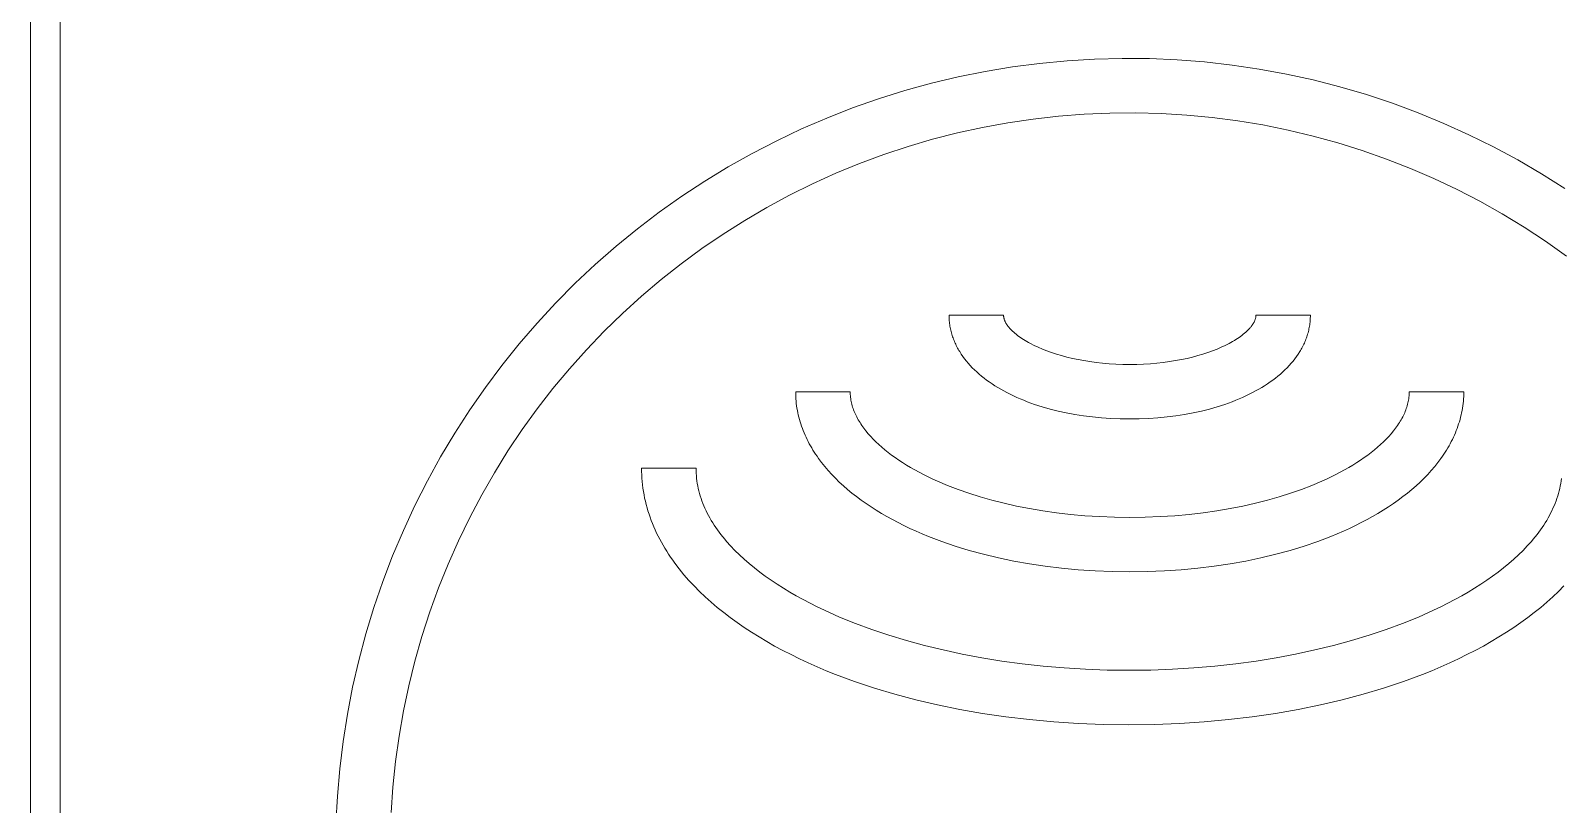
# Model space of a CAD drawing. Header units: inches. Extents: x -10 to 196, y -2 to 124.
# Drawn here: x 108.181 to 110.232, y 57.99 to 59.028 of the extents above; entities that cross this region are included whole.
import ezdxf

# ---------------------------------------------------------------- set-up
doc = ezdxf.new("R2010")
doc.units = ezdxf.units.IN
doc.layers.add('ZANO_R', color=7, linetype='Continuous', lineweight=0)

msp = doc.modelspace()

# ---------------------------------------------------------------- linework, layer by layer
at = {"layer": 'ZANO_R'}
for p, q in [((108.18091, 60.22867), (108.18091, 55.50405)), ((108.22029, 60.22867), (108.22029, 55.50405)), ((109.45971, 58.97312), (109.49611, 58.97918)), ((109.49611, 58.97918), (109.53269, 58.98397)), ((109.53269, 58.98397), (109.56943, 58.98749)), ((109.56943, 58.98749), (109.60626, 58.98973)), ((109.60626, 58.98973), (109.64315, 58.99069)), ((109.64315, 58.99069), (109.68004, 58.99037)), ((109.68004, 58.99037), (109.71691, 58.98877)), ((109.71691, 58.98877), (109.7537, 58.98589)), ((109.7537, 58.98589), (109.79036, 58.98174)), ((109.79036, 58.98174), (109.82686, 58.97632)), ((109.38765, 58.95723), (109.42354, 58.9658)), ((109.42354, 58.9658), (109.45971, 58.97312)), ((109.82686, 58.97632), (109.86315, 58.96963)), ((109.86315, 58.96963), (109.89919, 58.96169)), ((109.89919, 58.96169), (109.93493, 58.9525)), ((109.31686, 58.93638), (109.35207, 58.94742)), ((109.35207, 58.94742), (109.38765, 58.95723)), ((109.93493, 58.9525), (109.97032, 58.94208)), ((109.97032, 58.94208), (110.00534, 58.93044)), ((109.2477, 58.91068), (109.28206, 58.92413)), ((109.28206, 58.92413), (109.31686, 58.93638)), ((109.62668, 58.9174), (109.59234, 58.91591)), ((109.66104, 58.91769), (109.62668, 58.9174)), ((109.6954, 58.9168), (109.66104, 58.91769)), ((109.7297, 58.91471), (109.6954, 58.9168)), ((110.00534, 58.93044), (110.03993, 58.91758)), ((110.03993, 58.91758), (110.07405, 58.90354)), ((109.21383, 58.89604), (109.2477, 58.91068)), ((109.45614, 58.89808), (109.42258, 58.89069)), ((109.48994, 58.90431), (109.45614, 58.89808)), ((109.52393, 58.90936), (109.48994, 58.90431)), ((109.55808, 58.91323), (109.52393, 58.90936)), ((109.59234, 58.91591), (109.55808, 58.91323)), ((109.76391, 58.91143), (109.7297, 58.91471)), ((109.79798, 58.90697), (109.76391, 58.91143)), ((109.83188, 58.90133), (109.79798, 58.90697)), ((109.86557, 58.89451), (109.83188, 58.90133)), ((110.07405, 58.90354), (110.10766, 58.88831)), ((109.14771, 58.86328), (109.18048, 58.88023)), ((109.18048, 58.88023), (109.21383, 58.89604)), ((109.3893, 58.88213), (109.35633, 58.87242)), ((109.42258, 58.89069), (109.3893, 58.88213)), ((109.899, 58.88653), (109.86557, 58.89451)), ((109.93213, 58.8774), (109.899, 58.88653)), ((109.96492, 58.86712), (109.93213, 58.8774)), ((110.10766, 58.88831), (110.14073, 58.87194)), ((109.11554, 58.8452), (109.14771, 58.86328)), ((109.32372, 58.86158), (109.29151, 58.84961)), ((109.35633, 58.87242), (109.32372, 58.86158)), ((109.99733, 58.8557), (109.96492, 58.86712)), ((110.02933, 58.84317), (109.99733, 58.8557)), ((110.14073, 58.87194), (110.17321, 58.85442)), ((109.08402, 58.82601), (109.11554, 58.8452)), ((109.25973, 58.83653), (109.22842, 58.82235)), ((109.29151, 58.84961), (109.25973, 58.83653)), ((110.06088, 58.82954), (110.02933, 58.84317)), ((110.17321, 58.85442), (110.20506, 58.83579)), ((110.20506, 58.83579), (110.23624, 58.81606)), ((109.05318, 58.80575), (109.08402, 58.82601)), ((109.22842, 58.82235), (109.19763, 58.8071)), ((110.09194, 58.81482), (110.06088, 58.82954)), ((110.12246, 58.79903), (110.09194, 58.81482)), ((109.02307, 58.78442), (109.05318, 58.80575)), ((109.19763, 58.8071), (109.16738, 58.79078)), ((110.15242, 58.78219), (110.12246, 58.79903)), ((108.99371, 58.76206), (109.02307, 58.78442)), ((109.13772, 58.77343), (109.10867, 58.75506)), ((109.16738, 58.79078), (109.13772, 58.77343)), ((110.18177, 58.76432), (110.15242, 58.78219)), ((108.96515, 58.7387), (108.99371, 58.76206)), ((109.10867, 58.75506), (109.08029, 58.73569)), ((110.21049, 58.74545), (110.18177, 58.76432)), ((108.93742, 58.71436), (108.96515, 58.7387)), ((109.08029, 58.73569), (109.05259, 58.71534)), ((110.23854, 58.72559), (110.21049, 58.74545)), ((108.91055, 58.68907), (108.93742, 58.71436)), ((109.05259, 58.71534), (109.02561, 58.69405)), ((109.02561, 58.69405), (108.99939, 58.67183)), ((108.88457, 58.66286), (108.91055, 58.68907)), ((108.99939, 58.67183), (108.97396, 58.64872)), ((108.85952, 58.63577), (108.88457, 58.66286)), ((108.83542, 58.60782), (108.85952, 58.63577)), ((108.97396, 58.64872), (108.94934, 58.62474)), ((109.41136, 58.64435), (109.41134, 58.64621)), ((109.41134, 58.64621), (109.48434, 58.64621)), ((109.41142, 58.64251), (109.41136, 58.64435)), ((109.41151, 58.64067), (109.41142, 58.64251)), ((109.41164, 58.63883), (109.41151, 58.64067)), ((109.41181, 58.63701), (109.41164, 58.63883)), ((109.41202, 58.63519), (109.41181, 58.63701)), ((109.41226, 58.63338), (109.41202, 58.63519)), ((109.41254, 58.63158), (109.41226, 58.63338)), ((109.41286, 58.62979), (109.41254, 58.63158)), ((109.41321, 58.62801), (109.41286, 58.62979)), ((109.48434, 58.64621), (109.48434, 58.6459)), ((109.48434, 58.6459), (109.48435, 58.64559)), ((109.48435, 58.64559), (109.48437, 58.64528)), ((109.48437, 58.64528), (109.48439, 58.64496)), ((109.48439, 58.64496), (109.48442, 58.64465)), ((109.48442, 58.64465), (109.48445, 58.64434)), ((109.48445, 58.64434), (109.48449, 58.64402)), ((109.48449, 58.64402), (109.48454, 58.6437)), ((109.48454, 58.6437), (109.48459, 58.64339)), ((109.48459, 58.64339), (109.48465, 58.64307)), ((109.48465, 58.64307), (109.48478, 58.64243)), ((109.48478, 58.64243), (109.48494, 58.64178)), ((109.48494, 58.64178), (109.48512, 58.64113)), ((109.48512, 58.64113), (109.48533, 58.64048)), ((109.48533, 58.64048), (109.48556, 58.63983)), ((109.48556, 58.63983), (109.48581, 58.63917)), ((109.48581, 58.63917), (109.48609, 58.6385)), ((109.48609, 58.6385), (109.48639, 58.63784)), ((109.48639, 58.63784), (109.48672, 58.63717)), ((109.48672, 58.63717), (109.48706, 58.6365)), ((109.48706, 58.6365), (109.48743, 58.63582)), ((109.48743, 58.63582), (109.48783, 58.63515)), ((109.48783, 58.63515), (109.48825, 58.63447)), ((109.48825, 58.63447), (109.48869, 58.63379)), ((109.48869, 58.63379), (109.48915, 58.63311)), ((109.48915, 58.63311), (109.48964, 58.63242)), ((109.48964, 58.63242), (109.49015, 58.63173)), ((109.49015, 58.63173), (109.49068, 58.63105)), ((109.49068, 58.63105), (109.49123, 58.63036)), ((109.49123, 58.63036), (109.49181, 58.62966)), ((109.49181, 58.62966), (109.49241, 58.62897)), ((109.8143, 58.62897), (109.8149, 58.62966)), ((109.8149, 58.62966), (109.81548, 58.63036)), ((109.81548, 58.63036), (109.81603, 58.63105)), ((109.81603, 58.63105), (109.81656, 58.63173)), ((109.81656, 58.63173), (109.81707, 58.63242)), ((109.81707, 58.63242), (109.81756, 58.63311)), ((109.81756, 58.63311), (109.81802, 58.63379)), ((109.81802, 58.63379), (109.81846, 58.63447)), ((109.81846, 58.63447), (109.81888, 58.63515)), ((109.81888, 58.63515), (109.81927, 58.63582)), ((109.81927, 58.63582), (109.81964, 58.6365)), ((109.81964, 58.6365), (109.81999, 58.63717)), ((109.81999, 58.63717), (109.82031, 58.63784)), ((109.82031, 58.63784), (109.82062, 58.6385)), ((109.82062, 58.6385), (109.82089, 58.63917)), ((109.82089, 58.63917), (109.82115, 58.63983)), ((109.82115, 58.63983), (109.82138, 58.64048)), ((109.82138, 58.64048), (109.82158, 58.64113)), ((109.82158, 58.64113), (109.82177, 58.64178)), ((109.82177, 58.64178), (109.82192, 58.64243)), ((109.82192, 58.64243), (109.82206, 58.64307)), ((109.82206, 58.64307), (109.82212, 58.64339)), ((109.82212, 58.64339), (109.82217, 58.6437)), ((109.82217, 58.6437), (109.82222, 58.64402)), ((109.82222, 58.64402), (109.82226, 58.64434)), ((109.82226, 58.64434), (109.82229, 58.64465)), ((109.82229, 58.64465), (109.82232, 58.64496)), ((109.82232, 58.64496), (109.82234, 58.64528)), ((109.82234, 58.64528), (109.82235, 58.64559)), ((109.82235, 58.64559), (109.82236, 58.6459)), ((109.82236, 58.6459), (109.82237, 58.64621)), ((109.82237, 58.64621), (109.89536, 58.64621)), ((109.89385, 58.62979), (109.89349, 58.62801)), ((109.89416, 58.63158), (109.89385, 58.62979)), ((109.89444, 58.63338), (109.89416, 58.63158)), ((109.89469, 58.63519), (109.89444, 58.63338)), ((109.89489, 58.63701), (109.89469, 58.63519)), ((109.89506, 58.63883), (109.89489, 58.63701)), ((109.89519, 58.64067), (109.89506, 58.63883)), ((109.89529, 58.64251), (109.89519, 58.64067)), ((109.89535, 58.64435), (109.89529, 58.64251)), ((109.89536, 58.64621), (109.89535, 58.64435)), ((108.94934, 58.62474), (108.92557, 58.59992)), ((109.4136, 58.62623), (109.41321, 58.62801)), ((109.41403, 58.62446), (109.4136, 58.62623)), ((109.41449, 58.6227), (109.41403, 58.62446)), ((109.41498, 58.62095), (109.41449, 58.6227)), ((109.41551, 58.61921), (109.41498, 58.62095)), ((109.41608, 58.61748), (109.41551, 58.61921)), ((109.41668, 58.61575), (109.41608, 58.61748)), ((109.41732, 58.61404), (109.41668, 58.61575)), ((109.41799, 58.61233), (109.41732, 58.61404)), ((109.41869, 58.61064), (109.41799, 58.61233)), ((109.41943, 58.60895), (109.41869, 58.61064)), ((109.49241, 58.62897), (109.49367, 58.62759)), ((109.49367, 58.62759), (109.49502, 58.6262)), ((109.49502, 58.6262), (109.49646, 58.62481)), ((109.49646, 58.62481), (109.49799, 58.62341)), ((109.49799, 58.62341), (109.4996, 58.62202)), ((109.4996, 58.62202), (109.50129, 58.62064)), ((109.50129, 58.62064), (109.50307, 58.61925)), ((109.50307, 58.61925), (109.50494, 58.61787)), ((109.50494, 58.61787), (109.50689, 58.6165)), ((109.50689, 58.6165), (109.50892, 58.61513)), ((109.50892, 58.61513), (109.51103, 58.61377)), ((109.51103, 58.61377), (109.51322, 58.61242)), ((109.51322, 58.61242), (109.51549, 58.61109)), ((109.51549, 58.61109), (109.51784, 58.60976)), ((109.51784, 58.60976), (109.52027, 58.60845)), ((109.78644, 58.60845), (109.78887, 58.60976)), ((109.78887, 58.60976), (109.79122, 58.61109)), ((109.79122, 58.61109), (109.79349, 58.61242)), ((109.79349, 58.61242), (109.79568, 58.61377)), ((109.79568, 58.61377), (109.79779, 58.61513)), ((109.79779, 58.61513), (109.79982, 58.6165)), ((109.79982, 58.6165), (109.80177, 58.61787)), ((109.80177, 58.61787), (109.80363, 58.61925)), ((109.80363, 58.61925), (109.80541, 58.62064)), ((109.80541, 58.62064), (109.80711, 58.62202)), ((109.80711, 58.62202), (109.80872, 58.62341)), ((109.80872, 58.62341), (109.81025, 58.62481)), ((109.81025, 58.62481), (109.81168, 58.6262)), ((109.81168, 58.6262), (109.81304, 58.62759)), ((109.81304, 58.62759), (109.8143, 58.62897)), ((109.88801, 58.61064), (109.88727, 58.60895)), ((109.88872, 58.61233), (109.88801, 58.61064)), ((109.88939, 58.61404), (109.88872, 58.61233)), ((109.89002, 58.61575), (109.88939, 58.61404)), ((109.89062, 58.61748), (109.89002, 58.61575)), ((109.89119, 58.61921), (109.89062, 58.61748)), ((109.89172, 58.62095), (109.89119, 58.61921)), ((109.89222, 58.6227), (109.89172, 58.62095)), ((109.89268, 58.62446), (109.89222, 58.6227)), ((109.8931, 58.62623), (109.89268, 58.62446)), ((109.89349, 58.62801), (109.8931, 58.62623)), ((108.81231, 58.57906), (108.83542, 58.60782)), ((108.92557, 58.59992), (108.90268, 58.57429)), ((109.42021, 58.60727), (109.41943, 58.60895)), ((109.42101, 58.6056), (109.42021, 58.60727)), ((109.42185, 58.60395), (109.42101, 58.6056)), ((109.42272, 58.6023), (109.42185, 58.60395)), ((109.42363, 58.60066), (109.42272, 58.6023)), ((109.42457, 58.59903), (109.42363, 58.60066)), ((109.42554, 58.59742), (109.42457, 58.59903)), ((109.42758, 58.59421), (109.42554, 58.59742)), ((109.42975, 58.59105), (109.42758, 58.59421)), ((109.43205, 58.58793), (109.42975, 58.59105)), ((109.52027, 58.60845), (109.52535, 58.60586)), ((109.52535, 58.60586), (109.53074, 58.60335)), ((109.53074, 58.60335), (109.53643, 58.60091)), ((109.53643, 58.60091), (109.54241, 58.59856)), ((109.54241, 58.59856), (109.54868, 58.5963)), ((109.54868, 58.5963), (109.55522, 58.59416)), ((109.55522, 58.59416), (109.56204, 58.59212)), ((109.56204, 58.59212), (109.56913, 58.59022)), ((109.56913, 58.59022), (109.57648, 58.58844)), ((109.73022, 58.58844), (109.73757, 58.59022)), ((109.73757, 58.59022), (109.74466, 58.59212)), ((109.74466, 58.59212), (109.75148, 58.59416)), ((109.75148, 58.59416), (109.75802, 58.5963)), ((109.75802, 58.5963), (109.76429, 58.59856)), ((109.76429, 58.59856), (109.77027, 58.60091)), ((109.77027, 58.60091), (109.77596, 58.60335)), ((109.77596, 58.60335), (109.78135, 58.60586)), ((109.78135, 58.60586), (109.78644, 58.60845)), ((109.87695, 58.59105), (109.87465, 58.58793)), ((109.87912, 58.59421), (109.87695, 58.59105)), ((109.88116, 58.59742), (109.87912, 58.59421)), ((109.88213, 58.59903), (109.88116, 58.59742)), ((109.88307, 58.60066), (109.88213, 58.59903)), ((109.88398, 58.6023), (109.88307, 58.60066)), ((109.88485, 58.60395), (109.88398, 58.6023)), ((109.88569, 58.6056), (109.88485, 58.60395)), ((109.8865, 58.60727), (109.88569, 58.6056)), ((109.88727, 58.60895), (109.8865, 58.60727)), ((108.79021, 58.54951), (108.81231, 58.57906)), ((108.90268, 58.57429), (108.88069, 58.54788)), ((109.43447, 58.58486), (109.43205, 58.58793)), ((109.43701, 58.58183), (109.43447, 58.58486)), ((109.43968, 58.57885), (109.43701, 58.58183)), ((109.44247, 58.57591), (109.43968, 58.57885)), ((109.44537, 58.57302), (109.44247, 58.57591)), ((109.4484, 58.57018), (109.44537, 58.57302)), ((109.45153, 58.56739), (109.4484, 58.57018)), ((109.57648, 58.58844), (109.58408, 58.58682)), ((109.58408, 58.58682), (109.59193, 58.58535)), ((109.59193, 58.58535), (109.60002, 58.58404)), ((109.60002, 58.58404), (109.60835, 58.58291)), ((109.60835, 58.58291), (109.61691, 58.58196)), ((109.61691, 58.58196), (109.6257, 58.5812)), ((109.6257, 58.5812), (109.6347, 58.58065)), ((109.6347, 58.58065), (109.64392, 58.58032)), ((109.64392, 58.58032), (109.65334, 58.5802)), ((109.65334, 58.5802), (109.66277, 58.58032)), ((109.66277, 58.58032), (109.67199, 58.58065)), ((109.67199, 58.58065), (109.68099, 58.5812)), ((109.68099, 58.5812), (109.68978, 58.58196)), ((109.68978, 58.58196), (109.69834, 58.58291)), ((109.69834, 58.58291), (109.70667, 58.58404)), ((109.70667, 58.58404), (109.71477, 58.58535)), ((109.71477, 58.58535), (109.72262, 58.58682)), ((109.72262, 58.58682), (109.73022, 58.58844)), ((109.8583, 58.57018), (109.85517, 58.56739)), ((109.86133, 58.57302), (109.8583, 58.57018)), ((109.86423, 58.57591), (109.86133, 58.57302)), ((109.86702, 58.57885), (109.86423, 58.57591)), ((109.86969, 58.58183), (109.86702, 58.57885)), ((109.87223, 58.58486), (109.86969, 58.58183)), ((109.87465, 58.58793), (109.87223, 58.58486)), ((108.76914, 58.51921), (108.79021, 58.54951)), ((108.88069, 58.54788), (108.85963, 58.52072)), ((109.45479, 58.56466), (109.45153, 58.56739)), ((109.45815, 58.56197), (109.45479, 58.56466)), ((109.46163, 58.55933), (109.45815, 58.56197)), ((109.46521, 58.55675), (109.46163, 58.55933)), ((109.4689, 58.55423), (109.46521, 58.55675)), ((109.4727, 58.55176), (109.4689, 58.55423)), ((109.4766, 58.54934), (109.4727, 58.55176)), ((109.48061, 58.54698), (109.4766, 58.54934)), ((109.8301, 58.54934), (109.82609, 58.54698)), ((109.834, 58.55176), (109.8301, 58.54934)), ((109.8378, 58.55423), (109.834, 58.55176)), ((109.84149, 58.55675), (109.8378, 58.55423)), ((109.84507, 58.55933), (109.84149, 58.55675)), ((109.84855, 58.56197), (109.84507, 58.55933)), ((109.85191, 58.56466), (109.84855, 58.56197)), ((109.85517, 58.56739), (109.85191, 58.56466)), ((109.20586, 58.54053), (109.20582, 58.5437)), ((109.20582, 58.5437), (109.27882, 58.5437)), ((109.20596, 58.53738), (109.20586, 58.54053)), ((109.20614, 58.53423), (109.20596, 58.53738)), ((109.20639, 58.53109), (109.20614, 58.53423)), ((109.20671, 58.52797), (109.20639, 58.53109)), ((109.2071, 58.52486), (109.20671, 58.52797)), ((109.27882, 58.5437), (109.27885, 58.54183)), ((109.27885, 58.54183), (109.27893, 58.53996)), ((109.27893, 58.53996), (109.27907, 58.53808)), ((109.27907, 58.53808), (109.27927, 58.53621)), ((109.27927, 58.53621), (109.27952, 58.53433)), ((109.27952, 58.53433), (109.27982, 58.53244)), ((109.27982, 58.53244), (109.28018, 58.53056)), ((109.28018, 58.53056), (109.2806, 58.52867)), ((109.2806, 58.52867), (109.28107, 58.52679)), ((109.48471, 58.54468), (109.48061, 58.54698)), ((109.48892, 58.54244), (109.48471, 58.54468)), ((109.49322, 58.54026), (109.48892, 58.54244)), ((109.49762, 58.53814), (109.49322, 58.54026)), ((109.50211, 58.53608), (109.49762, 58.53814)), ((109.5067, 58.53409), (109.50211, 58.53608)), ((109.51138, 58.53215), (109.5067, 58.53409)), ((109.51614, 58.53029), (109.51138, 58.53215)), ((109.521, 58.52848), (109.51614, 58.53029)), ((109.52594, 58.52675), (109.521, 58.52848)), ((109.78569, 58.52848), (109.78075, 58.52675)), ((109.79055, 58.53029), (109.78569, 58.52848)), ((109.79532, 58.53215), (109.79055, 58.53029)), ((109.8, 58.53409), (109.79532, 58.53215)), ((109.80458, 58.53608), (109.8, 58.53409)), ((109.80908, 58.53814), (109.80458, 58.53608)), ((109.81348, 58.54026), (109.80908, 58.53814)), ((109.81778, 58.54244), (109.81348, 58.54026)), ((109.82199, 58.54468), (109.81778, 58.54244)), ((109.82609, 58.54698), (109.82199, 58.54468)), ((110.02562, 58.52679), (110.02609, 58.52867)), ((110.02609, 58.52867), (110.0265, 58.53056)), ((110.0265, 58.53056), (110.02687, 58.53244)), ((110.02687, 58.53244), (110.02717, 58.53433)), ((110.02717, 58.53433), (110.02742, 58.53621)), ((110.02742, 58.53621), (110.02762, 58.53808)), ((110.02762, 58.53808), (110.02776, 58.53996)), ((110.02776, 58.53996), (110.02784, 58.54183)), ((110.02784, 58.54183), (110.02787, 58.5437)), ((110.02787, 58.5437), (110.10087, 58.5437)), ((110.09998, 58.52797), (110.09959, 58.52486)), ((110.1003, 58.53109), (110.09998, 58.52797)), ((110.10055, 58.53423), (110.1003, 58.53109)), ((110.10073, 58.53738), (110.10055, 58.53423)), ((110.10083, 58.54053), (110.10073, 58.53738)), ((110.10087, 58.5437), (110.10083, 58.54053)), ((108.74915, 58.4882), (108.76914, 58.51921)), ((108.85963, 58.52072), (108.83953, 58.49285)), ((109.20756, 58.52176), (109.2071, 58.52486)), ((109.20809, 58.51867), (109.20756, 58.52176)), ((109.20869, 58.5156), (109.20809, 58.51867)), ((109.20935, 58.51253), (109.20869, 58.5156)), ((109.21009, 58.50949), (109.20935, 58.51253)), ((109.21089, 58.50645), (109.21009, 58.50949)), ((109.28107, 58.52679), (109.28159, 58.5249)), ((109.28159, 58.5249), (109.28217, 58.52301)), ((109.28217, 58.52301), (109.2828, 58.52113)), ((109.2828, 58.52113), (109.28349, 58.51924)), ((109.28349, 58.51924), (109.28423, 58.51735)), ((109.28423, 58.51735), (109.28502, 58.51546)), ((109.28502, 58.51546), (109.28586, 58.51358)), ((109.28586, 58.51358), (109.28675, 58.51169)), ((109.28675, 58.51169), (109.2877, 58.50981)), ((109.2877, 58.50981), (109.2887, 58.50793)), ((109.2887, 58.50793), (109.28975, 58.50605)), ((109.53608, 58.52348), (109.52594, 58.52675)), ((109.54655, 58.52049), (109.53608, 58.52348)), ((109.55733, 58.51778), (109.54655, 58.52049)), ((109.56841, 58.51536), (109.55733, 58.51778)), ((109.57978, 58.51324), (109.56841, 58.51536)), ((109.59143, 58.51142), (109.57978, 58.51324)), ((109.60333, 58.50992), (109.59143, 58.51142)), ((109.61549, 58.50874), (109.60333, 58.50992)), ((109.62789, 58.50789), (109.61549, 58.50874)), ((109.64051, 58.50738), (109.62789, 58.50789)), ((109.65334, 58.5072), (109.64051, 58.50738)), ((109.66618, 58.50738), (109.65334, 58.5072)), ((109.6788, 58.50789), (109.66618, 58.50738)), ((109.6912, 58.50874), (109.6788, 58.50789)), ((109.70336, 58.50992), (109.6912, 58.50874)), ((109.71526, 58.51142), (109.70336, 58.50992)), ((109.72691, 58.51324), (109.71526, 58.51142)), ((109.73828, 58.51536), (109.72691, 58.51324)), ((109.74936, 58.51778), (109.73828, 58.51536)), ((109.76015, 58.52049), (109.74936, 58.51778)), ((109.77061, 58.52348), (109.76015, 58.52049)), ((109.78075, 58.52675), (109.77061, 58.52348)), ((110.01694, 58.50605), (110.01799, 58.50793)), ((110.01799, 58.50793), (110.01899, 58.50981)), ((110.01899, 58.50981), (110.01993, 58.51169)), ((110.01993, 58.51169), (110.02083, 58.51358)), ((110.02083, 58.51358), (110.02167, 58.51546)), ((110.02167, 58.51546), (110.02246, 58.51735)), ((110.02246, 58.51735), (110.0232, 58.51924)), ((110.0232, 58.51924), (110.02389, 58.52113)), ((110.02389, 58.52113), (110.02452, 58.52301)), ((110.02452, 58.52301), (110.0251, 58.5249)), ((110.0251, 58.5249), (110.02562, 58.52679)), ((110.0966, 58.50949), (110.0958, 58.50645)), ((110.09734, 58.51253), (110.0966, 58.50949)), ((110.098, 58.5156), (110.09734, 58.51253)), ((110.0986, 58.51867), (110.098, 58.5156)), ((110.09913, 58.52176), (110.0986, 58.51867)), ((110.09959, 58.52486), (110.09913, 58.52176)), ((108.73024, 58.45651), (108.74915, 58.4882)), ((108.83953, 58.49285), (108.8204, 58.46429)), ((109.21175, 58.50343), (109.21089, 58.50645)), ((109.21269, 58.50042), (109.21175, 58.50343)), ((109.21369, 58.49742), (109.21269, 58.50042)), ((109.21476, 58.49444), (109.21369, 58.49742)), ((109.21589, 58.49147), (109.21476, 58.49444)), ((109.21709, 58.48852), (109.21589, 58.49147)), ((109.21835, 58.48558), (109.21709, 58.48852)), ((109.28975, 58.50605), (109.29086, 58.50417)), ((109.29086, 58.50417), (109.29201, 58.50229)), ((109.29201, 58.50229), (109.29321, 58.50042)), ((109.29321, 58.50042), (109.29447, 58.49855)), ((109.29447, 58.49855), (109.29577, 58.49669)), ((109.29577, 58.49669), (109.29713, 58.49483)), ((109.29713, 58.49483), (109.29853, 58.49297)), ((109.29853, 58.49297), (109.29999, 58.49111)), ((109.29999, 58.49111), (109.30305, 58.48742)), ((109.30305, 58.48742), (109.3063, 58.48375)), ((110.00039, 58.48375), (110.00364, 58.48742)), ((110.00364, 58.48742), (110.0067, 58.49111)), ((110.0067, 58.49111), (110.00816, 58.49297)), ((110.00816, 58.49297), (110.00956, 58.49483)), ((110.00956, 58.49483), (110.01092, 58.49669)), ((110.01092, 58.49669), (110.01222, 58.49855)), ((110.01222, 58.49855), (110.01348, 58.50042)), ((110.01348, 58.50042), (110.01468, 58.50229)), ((110.01468, 58.50229), (110.01583, 58.50417)), ((110.01583, 58.50417), (110.01694, 58.50605)), ((110.0896, 58.48852), (110.08834, 58.48558)), ((110.0908, 58.49147), (110.0896, 58.48852)), ((110.09193, 58.49444), (110.0908, 58.49147)), ((110.093, 58.49742), (110.09193, 58.49444)), ((110.094, 58.50042), (110.093, 58.49742)), ((110.09493, 58.50343), (110.094, 58.50042)), ((110.0958, 58.50645), (110.09493, 58.50343)), ((109.21968, 58.48266), (109.21835, 58.48558)), ((109.22107, 58.47975), (109.21968, 58.48266)), ((109.22252, 58.47686), (109.22107, 58.47975)), ((109.22404, 58.47399), (109.22252, 58.47686)), ((109.22562, 58.47112), (109.22404, 58.47399)), ((109.22726, 58.46828), (109.22562, 58.47112)), ((109.22896, 58.46545), (109.22726, 58.46828)), ((109.3063, 58.48375), (109.30975, 58.4801)), ((109.30975, 58.4801), (109.31338, 58.47647)), ((109.31338, 58.47647), (109.31721, 58.47287)), ((109.31721, 58.47287), (109.32123, 58.4693)), ((109.32123, 58.4693), (109.32543, 58.46576)), ((109.32543, 58.46576), (109.32981, 58.46226)), ((109.97688, 58.46226), (109.98126, 58.46576)), ((109.98126, 58.46576), (109.98546, 58.4693)), ((109.98546, 58.4693), (109.98948, 58.47287)), ((109.98948, 58.47287), (109.9933, 58.47647)), ((109.9933, 58.47647), (109.99694, 58.4801)), ((109.99694, 58.4801), (110.00039, 58.48375)), ((110.07943, 58.46828), (110.07773, 58.46545)), ((110.08107, 58.47112), (110.07943, 58.46828)), ((110.08265, 58.47399), (110.08107, 58.47112)), ((110.08417, 58.47686), (110.08265, 58.47399)), ((110.08562, 58.47975), (110.08417, 58.47686)), ((110.08701, 58.48266), (110.08562, 58.47975)), ((110.08834, 58.48558), (110.08701, 58.48266)), ((108.71244, 58.42419), (108.73024, 58.45651)), ((108.8204, 58.46429), (108.80228, 58.4351)), ((109.23073, 58.46264), (109.22896, 58.46545)), ((109.23255, 58.45984), (109.23073, 58.46264)), ((109.23444, 58.45706), (109.23255, 58.45984)), ((109.23638, 58.4543), (109.23444, 58.45706)), ((109.24046, 58.44883), (109.23638, 58.4543)), ((109.24477, 58.44343), (109.24046, 58.44883)), ((109.32981, 58.46226), (109.33438, 58.45879)), ((109.33438, 58.45879), (109.33912, 58.45536)), ((109.33912, 58.45536), (109.34405, 58.45197)), ((109.34405, 58.45197), (109.34915, 58.44862)), ((109.34915, 58.44862), (109.35442, 58.44532)), ((109.35442, 58.44532), (109.35986, 58.44206)), ((109.94683, 58.44206), (109.95227, 58.44532)), ((109.95227, 58.44532), (109.95754, 58.44862)), ((109.95754, 58.44862), (109.96264, 58.45197)), ((109.96264, 58.45197), (109.96757, 58.45536)), ((109.96757, 58.45536), (109.97231, 58.45879)), ((109.97231, 58.45879), (109.97688, 58.46226)), ((110.06623, 58.44883), (110.06192, 58.44343)), ((110.0703, 58.4543), (110.06623, 58.44883)), ((110.07225, 58.45706), (110.0703, 58.4543)), ((110.07414, 58.45984), (110.07225, 58.45706)), ((110.07596, 58.46264), (110.07414, 58.45984)), ((110.07773, 58.46545), (110.07596, 58.46264)), ((108.80228, 58.4351), (108.78518, 58.40528)), ((108.99938, 58.43668), (108.99933, 58.4412)), ((108.99933, 58.4412), (109.07232, 58.4412)), ((108.99954, 58.43219), (108.99938, 58.43668)), ((108.9998, 58.4277), (108.99954, 58.43219)), ((109.00016, 58.42324), (108.9998, 58.4277)), ((109.07232, 58.4412), (109.07237, 58.43776)), ((109.07237, 58.43776), (109.07252, 58.43433)), ((109.07252, 58.43433), (109.07276, 58.43091)), ((109.07276, 58.43091), (109.0731, 58.4275)), ((109.0731, 58.4275), (109.07353, 58.42409)), ((109.24931, 58.43811), (109.24477, 58.44343)), ((109.25408, 58.43285), (109.24931, 58.43811)), ((109.25907, 58.42768), (109.25408, 58.43285)), ((109.26429, 58.42258), (109.25907, 58.42768)), ((109.35986, 58.44206), (109.36547, 58.43886)), ((109.36547, 58.43886), (109.37125, 58.4357)), ((109.37125, 58.4357), (109.3772, 58.4326)), ((109.3772, 58.4326), (109.38331, 58.42956)), ((109.38331, 58.42956), (109.38958, 58.42657)), ((109.38958, 58.42657), (109.39602, 58.42365)), ((109.91067, 58.42365), (109.91711, 58.42657)), ((109.91711, 58.42657), (109.92338, 58.42956)), ((109.92338, 58.42956), (109.92949, 58.4326)), ((109.92949, 58.4326), (109.93543, 58.4357)), ((109.93543, 58.4357), (109.94122, 58.43886)), ((109.94122, 58.43886), (109.94683, 58.44206)), ((110.04762, 58.42768), (110.0424, 58.42258)), ((110.05261, 58.43285), (110.04762, 58.42768)), ((110.05738, 58.43811), (110.05261, 58.43285)), ((110.06192, 58.44343), (110.05738, 58.43811)), ((110.2312, 58.42409), (110.23163, 58.4275)), ((108.69577, 58.39126), (108.71244, 58.42419)), ((108.78518, 58.40528), (108.76913, 58.3749)), ((109.00063, 58.41879), (109.00016, 58.42324)), ((109.0012, 58.41436), (109.00063, 58.41879)), ((109.00187, 58.40994), (109.0012, 58.41436)), ((109.00264, 58.40554), (109.00187, 58.40994)), ((109.00351, 58.40116), (109.00264, 58.40554)), ((109.07353, 58.42409), (109.07405, 58.4207)), ((109.07405, 58.4207), (109.07467, 58.41732)), ((109.07467, 58.41732), (109.07538, 58.41395)), ((109.07538, 58.41395), (109.07619, 58.41058)), ((109.07619, 58.41058), (109.07709, 58.40723)), ((109.07709, 58.40723), (109.07807, 58.4039)), ((109.26973, 58.41756), (109.26429, 58.42258)), ((109.27538, 58.41263), (109.26973, 58.41756)), ((109.28125, 58.40777), (109.27538, 58.41263)), ((109.28733, 58.403), (109.28125, 58.40777)), ((109.39602, 58.42365), (109.40935, 58.41799)), ((109.40935, 58.41799), (109.4233, 58.4126)), ((109.4233, 58.4126), (109.43785, 58.40749)), ((109.43785, 58.40749), (109.45298, 58.4027)), ((109.85371, 58.4027), (109.86884, 58.40749)), ((109.86884, 58.40749), (109.88339, 58.4126)), ((109.88339, 58.4126), (109.89734, 58.41799)), ((109.89734, 58.41799), (109.91067, 58.42365)), ((110.02544, 58.40777), (110.01936, 58.403)), ((110.0313, 58.41263), (110.02544, 58.40777)), ((110.03696, 58.41756), (110.0313, 58.41263)), ((110.0424, 58.42258), (110.03696, 58.41756)), ((110.22665, 58.4039), (110.22764, 58.40723)), ((110.22764, 58.40723), (110.22854, 58.41058)), ((110.22854, 58.41058), (110.22934, 58.41395)), ((110.22934, 58.41395), (110.23005, 58.41732)), ((110.23005, 58.41732), (110.23067, 58.4207)), ((110.23067, 58.4207), (110.2312, 58.42409)), ((108.68026, 58.35778), (108.69577, 58.39126)), ((109.00448, 58.3968), (109.00351, 58.40116)), ((109.00555, 58.39246), (109.00448, 58.3968)), ((109.00672, 58.38813), (109.00555, 58.39246)), ((109.00798, 58.38383), (109.00672, 58.38813)), ((109.00935, 58.37954), (109.00798, 58.38383)), ((109.07807, 58.4039), (109.07915, 58.40057)), ((109.07915, 58.40057), (109.08032, 58.39725)), ((109.08032, 58.39725), (109.08157, 58.39395)), ((109.08157, 58.39395), (109.08292, 58.39066)), ((109.08292, 58.39066), (109.08435, 58.38738)), ((109.08435, 58.38738), (109.08587, 58.38411)), ((109.08587, 58.38411), (109.08748, 58.38086)), ((109.29362, 58.39832), (109.28733, 58.403)), ((109.3001, 58.39373), (109.29362, 58.39832)), ((109.30679, 58.38923), (109.3001, 58.39373)), ((109.31368, 58.38482), (109.30679, 58.38923)), ((109.32075, 58.3805), (109.31368, 58.38482)), ((109.45298, 58.4027), (109.46868, 58.39822)), ((109.46868, 58.39822), (109.48492, 58.39409)), ((109.48492, 58.39409), (109.50171, 58.39031)), ((109.50171, 58.39031), (109.51901, 58.38692)), ((109.51901, 58.38692), (109.53682, 58.38391)), ((109.53682, 58.38391), (109.55511, 58.38132)), ((109.75157, 58.38132), (109.76987, 58.38391)), ((109.76987, 58.38391), (109.78768, 58.38692)), ((109.78768, 58.38692), (109.80498, 58.39031)), ((109.80498, 58.39031), (109.82177, 58.39409)), ((109.82177, 58.39409), (109.83801, 58.39822)), ((109.83801, 58.39822), (109.85371, 58.4027)), ((109.99301, 58.38482), (109.98594, 58.3805)), ((109.9999, 58.38923), (109.99301, 58.38482)), ((110.00659, 58.39373), (109.9999, 58.38923)), ((110.01307, 58.39832), (110.00659, 58.39373)), ((110.01936, 58.403), (110.01307, 58.39832)), ((110.21724, 58.38086), (110.21885, 58.38411)), ((110.21885, 58.38411), (110.22037, 58.38738)), ((110.22037, 58.38738), (110.22181, 58.39066)), ((110.22181, 58.39066), (110.22315, 58.39395)), ((110.22315, 58.39395), (110.22441, 58.39725)), ((110.22441, 58.39725), (110.22558, 58.40057)), ((110.22558, 58.40057), (110.22665, 58.4039)), ((108.76913, 58.3749), (108.75414, 58.34397)), ((109.01081, 58.37528), (109.00935, 58.37954)), ((109.01237, 58.37103), (109.01081, 58.37528)), ((109.01402, 58.3668), (109.01237, 58.37103)), ((109.01577, 58.3626), (109.01402, 58.3668)), ((109.08748, 58.38086), (109.08917, 58.37762)), ((109.08917, 58.37762), (109.09095, 58.3744)), ((109.09095, 58.3744), (109.09282, 58.37118)), ((109.09282, 58.37118), (109.09476, 58.36799)), ((109.09476, 58.36799), (109.0968, 58.36481)), ((109.0968, 58.36481), (109.09891, 58.36164)), ((109.32802, 58.37628), (109.32075, 58.3805)), ((109.33548, 58.37216), (109.32802, 58.37628)), ((109.34312, 58.36814), (109.33548, 58.37216)), ((109.35094, 58.36422), (109.34312, 58.36814)), ((109.35893, 58.3604), (109.35094, 58.36422)), ((109.55511, 58.38132), (109.57388, 58.37916)), ((109.57388, 58.37916), (109.5931, 58.37745)), ((109.5931, 58.37745), (109.61277, 58.37621)), ((109.61277, 58.37621), (109.63285, 58.37545)), ((109.63285, 58.37545), (109.65334, 58.37519)), ((109.65334, 58.37519), (109.67384, 58.37545)), ((109.67384, 58.37545), (109.69392, 58.37621)), ((109.69392, 58.37621), (109.71359, 58.37745)), ((109.71359, 58.37745), (109.73281, 58.37916)), ((109.73281, 58.37916), (109.75157, 58.38132)), ((109.95575, 58.36422), (109.94775, 58.3604)), ((109.96357, 58.36814), (109.95575, 58.36422)), ((109.97121, 58.37216), (109.96357, 58.36814)), ((109.97867, 58.37628), (109.97121, 58.37216)), ((109.98594, 58.3805), (109.97867, 58.37628)), ((110.20581, 58.36164), (110.20793, 58.36481)), ((110.20793, 58.36481), (110.20996, 58.36799)), ((110.20996, 58.36799), (110.21191, 58.37118)), ((110.21191, 58.37118), (110.21377, 58.3744)), ((110.21377, 58.3744), (110.21555, 58.37762)), ((110.21555, 58.37762), (110.21724, 58.38086)), ((108.66592, 58.32378), (108.68026, 58.35778)), ((108.75414, 58.34397), (108.74023, 58.31255)), ((109.01761, 58.35841), (109.01577, 58.3626)), ((109.01954, 58.35425), (109.01761, 58.35841)), ((109.02157, 58.35011), (109.01954, 58.35425)), ((109.02369, 58.34599), (109.02157, 58.35011)), ((109.02591, 58.34189), (109.02369, 58.34599)), ((109.09891, 58.36164), (109.10111, 58.35849)), ((109.10111, 58.35849), (109.10339, 58.35535)), ((109.10339, 58.35535), (109.10575, 58.35223)), ((109.10575, 58.35223), (109.10819, 58.34913)), ((109.10819, 58.34913), (109.11071, 58.34604)), ((109.11071, 58.34604), (109.11331, 58.34297)), ((109.11331, 58.34297), (109.11874, 58.33688)), ((109.36711, 58.35668), (109.35893, 58.3604)), ((109.37545, 58.35307), (109.36711, 58.35668)), ((109.38396, 58.34957), (109.37545, 58.35307)), ((109.40147, 58.3429), (109.38396, 58.34957)), ((109.41961, 58.33668), (109.40147, 58.3429)), ((109.90522, 58.3429), (109.88708, 58.33668)), ((109.92273, 58.34957), (109.90522, 58.3429)), ((109.93124, 58.35307), (109.92273, 58.34957)), ((109.93958, 58.35668), (109.93124, 58.35307)), ((109.94775, 58.3604), (109.93958, 58.35668)), ((110.18598, 58.33688), (110.19142, 58.34297)), ((110.19142, 58.34297), (110.19402, 58.34604)), ((110.19402, 58.34604), (110.19654, 58.34913)), ((110.19654, 58.34913), (110.19898, 58.35223)), ((110.19898, 58.35223), (110.20134, 58.35535)), ((110.20134, 58.35535), (110.20362, 58.35849)), ((110.20362, 58.35849), (110.20581, 58.36164)), ((108.65277, 58.28931), (108.66592, 58.32378)), ((109.02821, 58.33782), (109.02591, 58.34189)), ((109.03061, 58.33376), (109.02821, 58.33782)), ((109.03309, 58.32973), (109.03061, 58.33376)), ((109.03567, 58.32573), (109.03309, 58.32973)), ((109.03833, 58.32175), (109.03567, 58.32573)), ((109.11874, 58.33688), (109.12448, 58.33086)), ((109.12448, 58.33086), (109.13053, 58.32491)), ((109.13053, 58.32491), (109.13688, 58.31904)), ((109.43835, 58.33093), (109.41961, 58.33668)), ((109.45767, 58.32566), (109.43835, 58.33093)), ((109.47755, 58.32088), (109.45767, 58.32566)), ((109.84901, 58.32566), (109.82914, 58.32088)), ((109.86834, 58.33093), (109.84901, 58.32566)), ((109.88708, 58.33668), (109.86834, 58.33093)), ((110.16784, 58.31904), (110.17419, 58.32491)), ((110.17419, 58.32491), (110.18024, 58.33086)), ((110.18024, 58.33086), (110.18598, 58.33688)), ((108.74023, 58.31255), (108.72743, 58.28065)), ((109.04108, 58.31779), (109.03833, 58.32175)), ((109.04392, 58.31385), (109.04108, 58.31779)), ((109.04987, 58.30606), (109.04392, 58.31385)), ((109.05615, 58.29837), (109.04987, 58.30606)), ((109.13688, 58.31904), (109.14353, 58.31325)), ((109.14353, 58.31325), (109.15046, 58.30754)), ((109.15046, 58.30754), (109.15768, 58.3019)), ((109.15768, 58.3019), (109.16518, 58.29636)), ((109.49796, 58.31662), (109.47755, 58.32088)), ((109.51886, 58.31288), (109.49796, 58.31662)), ((109.54024, 58.30967), (109.51886, 58.31288)), ((109.56207, 58.30702), (109.54024, 58.30967)), ((109.58432, 58.30493), (109.56207, 58.30702)), ((109.60696, 58.30342), (109.58432, 58.30493)), ((109.62998, 58.3025), (109.60696, 58.30342)), ((109.65334, 58.30219), (109.62998, 58.3025)), ((109.67671, 58.3025), (109.65334, 58.30219)), ((109.69973, 58.30342), (109.67671, 58.3025)), ((109.72237, 58.30493), (109.69973, 58.30342)), ((109.74462, 58.30702), (109.72237, 58.30493)), ((109.76645, 58.30967), (109.74462, 58.30702)), ((109.78783, 58.31288), (109.76645, 58.30967)), ((109.80873, 58.31662), (109.78783, 58.31288)), ((109.82914, 58.32088), (109.80873, 58.31662)), ((110.13955, 58.29636), (110.14704, 58.3019)), ((110.14704, 58.3019), (110.15426, 58.30754)), ((110.15426, 58.30754), (110.1612, 58.31325)), ((110.1612, 58.31325), (110.16784, 58.31904)), ((108.64082, 58.2544), (108.65277, 58.28931)), ((109.06278, 58.29078), (109.05615, 58.29837)), ((109.06974, 58.2833), (109.06278, 58.29078)), ((109.07703, 58.27593), (109.06974, 58.2833)), ((109.16518, 58.29636), (109.17295, 58.29089)), ((109.17295, 58.29089), (109.18099, 58.28552)), ((109.18099, 58.28552), (109.1893, 58.28024)), ((110.11542, 58.28024), (110.12373, 58.28552)), ((110.12373, 58.28552), (110.13177, 58.29089)), ((110.13177, 58.29089), (110.13955, 58.29636)), ((110.23498, 58.2833), (110.22769, 58.27593)), ((108.72743, 58.28065), (108.71573, 58.24834)), ((109.08464, 58.26867), (109.07703, 58.27593)), ((109.09258, 58.26152), (109.08464, 58.26867)), ((109.10083, 58.25449), (109.09258, 58.26152)), ((109.1893, 58.28024), (109.19787, 58.27505)), ((109.19787, 58.27505), (109.20669, 58.26996)), ((109.20669, 58.26996), (109.21576, 58.26497)), ((109.21576, 58.26497), (109.22508, 58.26008)), ((110.07964, 58.26008), (110.08895, 58.26497)), ((110.08895, 58.26497), (110.09803, 58.26996)), ((110.09803, 58.26996), (110.10685, 58.27505)), ((110.10685, 58.27505), (110.11542, 58.28024)), ((110.21214, 58.26152), (110.20389, 58.25449)), ((110.22008, 58.26867), (110.21214, 58.26152)), ((110.22769, 58.27593), (110.22008, 58.26867)), ((108.63009, 58.21909), (108.64082, 58.2544)), ((108.71573, 58.24834), (108.70517, 58.21564)), ((109.10939, 58.24758), (109.10083, 58.25449)), ((109.11826, 58.24078), (109.10939, 58.24758)), ((109.12743, 58.23412), (109.11826, 58.24078)), ((109.22508, 58.26008), (109.23464, 58.25529)), ((109.23464, 58.25529), (109.24444, 58.25061)), ((109.24444, 58.25061), (109.26471, 58.24156)), ((109.26471, 58.24156), (109.28586, 58.23297)), ((110.01885, 58.23297), (110.04001, 58.24156)), ((110.04001, 58.24156), (110.06028, 58.25061)), ((110.06028, 58.25061), (110.07008, 58.25529)), ((110.07008, 58.25529), (110.07964, 58.26008)), ((110.18646, 58.24078), (110.17729, 58.23412)), ((110.19533, 58.24758), (110.18646, 58.24078)), ((110.20389, 58.25449), (110.19533, 58.24758)), ((109.1369, 58.22757), (109.12743, 58.23412)), ((109.14666, 58.22116), (109.1369, 58.22757)), ((109.1567, 58.21488), (109.14666, 58.22116)), ((109.28586, 58.23297), (109.30786, 58.22484)), ((109.30786, 58.22484), (109.33066, 58.2172)), ((109.97405, 58.2172), (109.99685, 58.22484)), ((109.99685, 58.22484), (110.01885, 58.23297)), ((110.15806, 58.22116), (110.14801, 58.21488)), ((110.16782, 58.22757), (110.15806, 58.22116)), ((110.17729, 58.23412), (110.16782, 58.22757)), ((108.62059, 58.18343), (108.63009, 58.21909)), ((108.70517, 58.21564), (108.69575, 58.18259)), ((109.16703, 58.20873), (109.1567, 58.21488)), ((109.17764, 58.20272), (109.16703, 58.20873)), ((109.18852, 58.19685), (109.17764, 58.20272)), ((109.33066, 58.2172), (109.35422, 58.21007)), ((109.35422, 58.21007), (109.37851, 58.20345)), ((109.37851, 58.20345), (109.40347, 58.19738)), ((109.90124, 58.19738), (109.92621, 58.20345)), ((109.92621, 58.20345), (109.95049, 58.21007)), ((109.95049, 58.21007), (109.97405, 58.2172)), ((110.12708, 58.20272), (110.1162, 58.19685)), ((110.13768, 58.20873), (110.12708, 58.20272)), ((110.14801, 58.21488), (110.13768, 58.20873)), ((108.61234, 58.14747), (108.62059, 58.18343)), ((108.69575, 58.18259), (108.68747, 58.14923)), ((109.19967, 58.19112), (109.18852, 58.19685)), ((109.21108, 58.18553), (109.19967, 58.19112)), ((109.22275, 58.18009), (109.21108, 58.18553)), ((109.23467, 58.1748), (109.22275, 58.18009)), ((109.40347, 58.19738), (109.42908, 58.19187)), ((109.42908, 58.19187), (109.4553, 58.18694)), ((109.4553, 58.18694), (109.48207, 58.1826)), ((109.48207, 58.1826), (109.50938, 58.17889)), ((109.50938, 58.17889), (109.53716, 58.1758)), ((109.76755, 58.1758), (109.79534, 58.17889)), ((109.79534, 58.17889), (109.82264, 58.1826)), ((109.82264, 58.1826), (109.84942, 58.18694)), ((109.84942, 58.18694), (109.87563, 58.19187)), ((109.87563, 58.19187), (109.90124, 58.19738)), ((110.08197, 58.18009), (110.07005, 58.1748)), ((110.09364, 58.18553), (110.08197, 58.18009)), ((110.10505, 58.19112), (110.09364, 58.18553)), ((110.1162, 58.19685), (110.10505, 58.19112)), ((109.24684, 58.16966), (109.23467, 58.1748)), ((109.25926, 58.16467), (109.24684, 58.16966)), ((109.28481, 58.15517), (109.25926, 58.16467)), ((109.53716, 58.1758), (109.56539, 58.17337)), ((109.56539, 58.17337), (109.59403, 58.17161)), ((109.59403, 58.17161), (109.62303, 58.17054)), ((109.62303, 58.17054), (109.65235, 58.17018)), ((109.65235, 58.17018), (109.68168, 58.17054)), ((109.68168, 58.17054), (109.71068, 58.17161)), ((109.71068, 58.17161), (109.73932, 58.17337)), ((109.73932, 58.17337), (109.76755, 58.1758)), ((110.04546, 58.16467), (110.01991, 58.15517)), ((110.05787, 58.16966), (110.04546, 58.16467)), ((110.07005, 58.1748), (110.05787, 58.16966)), ((108.60534, 58.11124), (108.61234, 58.14747)), ((108.68747, 58.14923), (108.68037, 58.11561)), ((109.31128, 58.14631), (109.28481, 58.15517)), ((109.33863, 58.13812), (109.31128, 58.14631)), ((109.36683, 58.13061), (109.33863, 58.13812)), ((109.96608, 58.13812), (109.93788, 58.13061)), ((109.99344, 58.14631), (109.96608, 58.13812)), ((110.01991, 58.15517), (109.99344, 58.14631)), ((109.39583, 58.12381), (109.36683, 58.13061)), ((109.42561, 58.11773), (109.39583, 58.12381)), ((109.45611, 58.1124), (109.42561, 58.11773)), ((109.87911, 58.11773), (109.8486, 58.1124)), ((109.90888, 58.12381), (109.87911, 58.11773)), ((109.93788, 58.13061), (109.90888, 58.12381)), ((108.5996, 58.07479), (108.60534, 58.11124)), ((108.68037, 58.11561), (108.67443, 58.08176)), ((109.48731, 58.10783), (109.45611, 58.1124)), ((109.51916, 58.10405), (109.48731, 58.10783)), ((109.55163, 58.10108), (109.51916, 58.10405)), ((109.58467, 58.09893), (109.55163, 58.10108)), ((109.61826, 58.09762), (109.58467, 58.09893)), ((109.65235, 58.09718), (109.61826, 58.09762)), ((109.68645, 58.09762), (109.65235, 58.09718)), ((109.72004, 58.09893), (109.68645, 58.09762)), ((109.75308, 58.10108), (109.72004, 58.09893)), ((109.78555, 58.10405), (109.75308, 58.10108)), ((109.8174, 58.10783), (109.78555, 58.10405)), ((109.8486, 58.1124), (109.8174, 58.10783)), ((108.67443, 58.08176), (108.66967, 58.04772)), ((108.59513, 58.03816), (108.5996, 58.07479)), ((108.59193, 58.0014), (108.59513, 58.03816)), ((108.66967, 58.04772), (108.6661, 58.01354)), ((108.59001, 57.96455), (108.59193, 58.0014)), ((108.6661, 58.01354), (108.66371, 57.97926))]:
    msp.add_line(p, q, dxfattribs=at)

doc.saveas('drawing.dxf')
